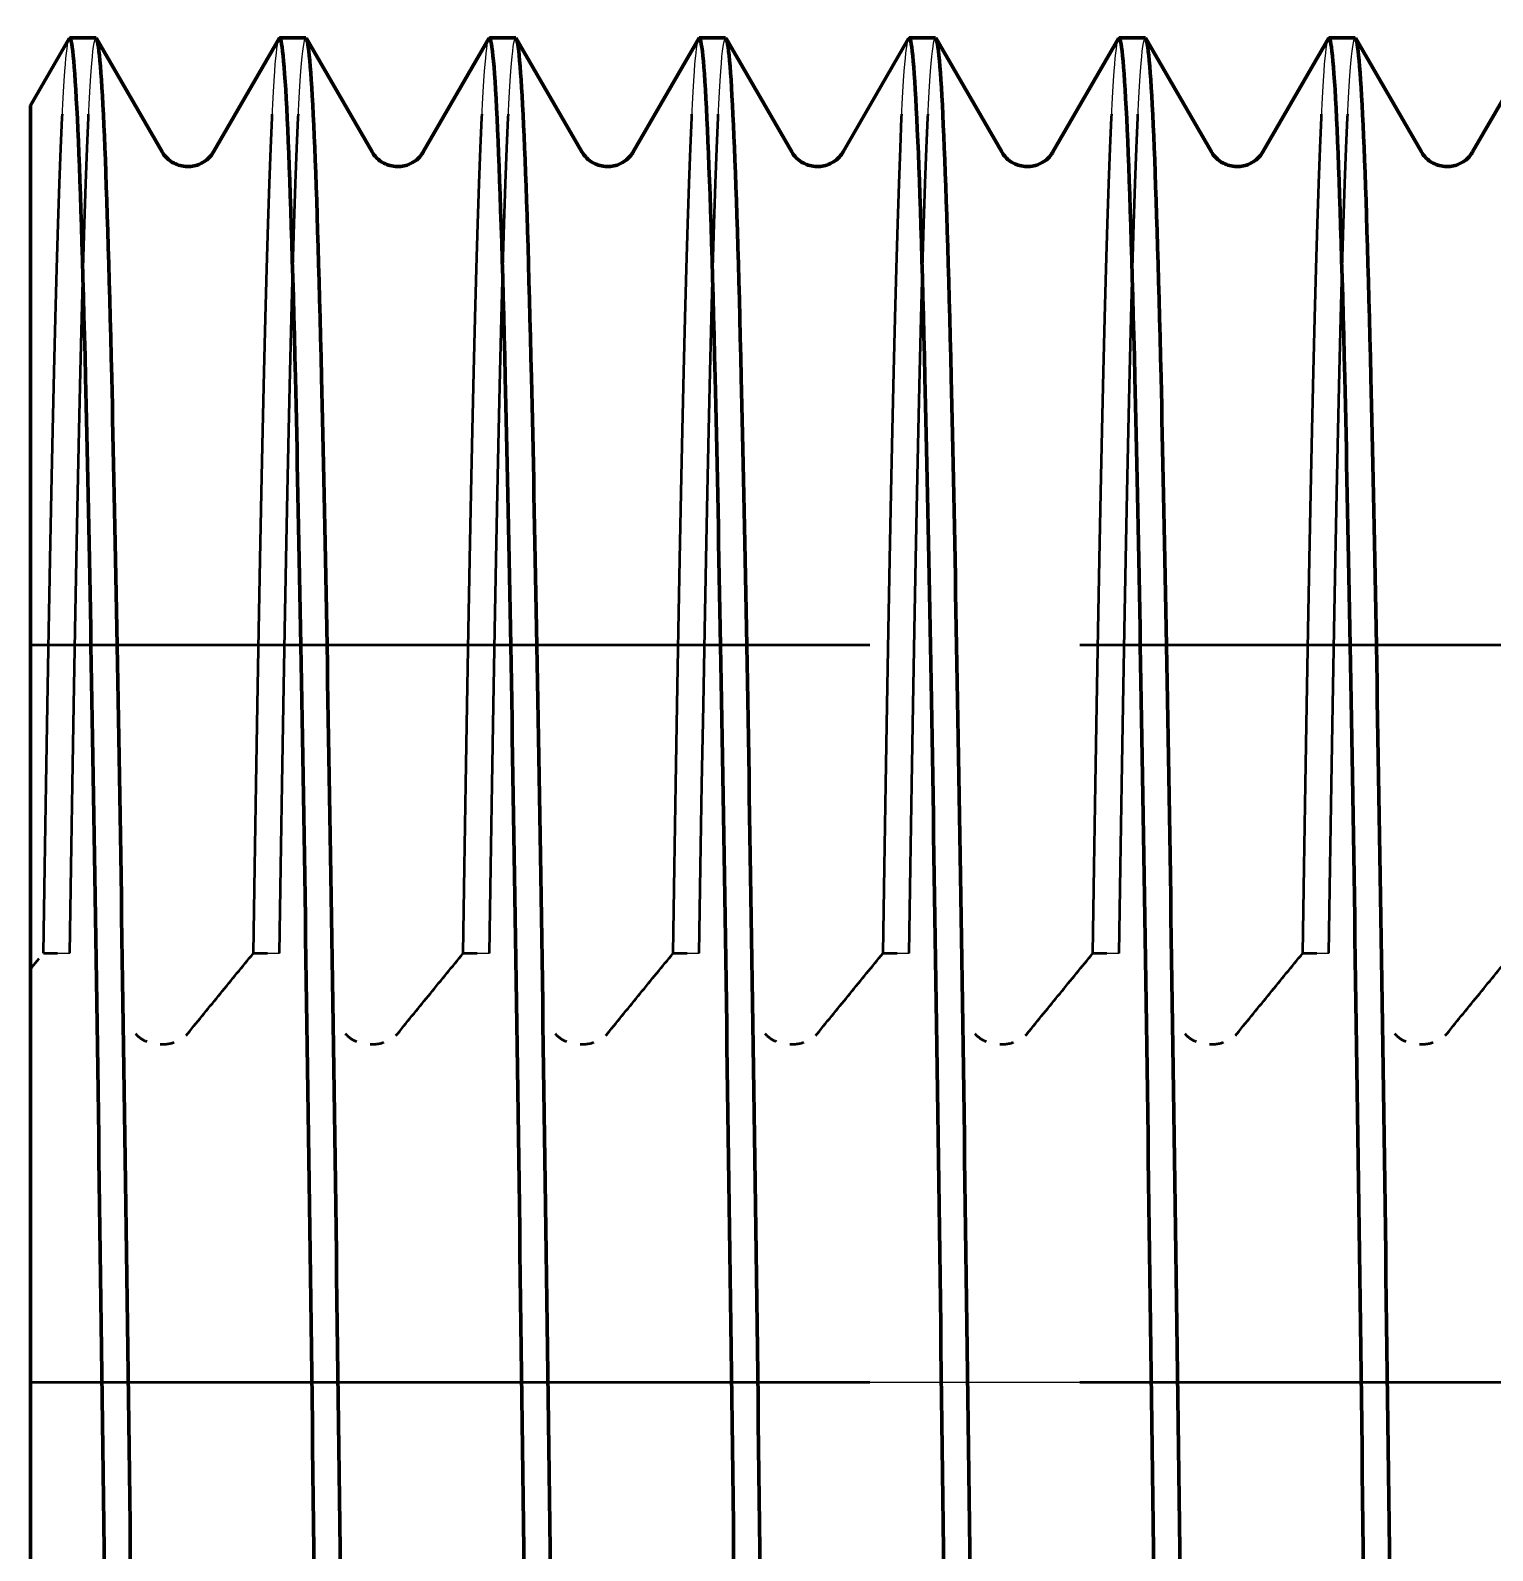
# Model space of a CAD drawing. Header units: millimetres. Extents: x -65 to 65, y -40 to 40.
# Drawn here: x -65 to -54.55, y 11.53 to 22.39 of the extents above; entities that cross this region are included whole.
import ezdxf

# ---------------------------------------------------------------- set-up
doc = ezdxf.new("R2010")
doc.units = ezdxf.units.MM
doc.linetypes.add('Dashed', pattern=[5.7, 4.56, -1.14])
doc.layers.add('Hidden (ISO)', color=7, linetype='Dashed', lineweight=50)
doc.layers.add('Visible (ISO)', color=7, linetype='Continuous', lineweight=70)

# ---------------------------------------------------------------- blocks, each defined once
blk = doc.blocks.new('Ball Screw Nut Assembly_Sheet_VIEW6')
at = {"layer": ''}
for p, q in [((-65, 21.854), (-64.723, 22.334)), ((-63.692, 21.522), (-63.223, 22.334)), ((-62.192, 21.522), (-61.723, 22.334)), ((-60.692, 21.522), (-60.223, 22.334)), ((-59.192, 21.522), (-58.723, 22.334)), ((-58.527, 22.334), (-58.058, 21.522)), ((-57.027, 22.334), (-56.558, 21.522)), ((-55.527, 22.334), (-55.058, 21.522))]:
    blk.add_line(p, q, dxfattribs=at)
at = {"layer": '', "ltscale": 0.006853}
for p, q in [((-64.906, 15.795), (-64.719, 15.795)), ((-63.406, 15.795), (-63.219, 15.795)), ((-61.906, 15.795), (-61.719, 15.795)), ((-60.406, 15.795), (-60.219, 15.795)), ((-58.906, 15.795), (-58.719, 15.795)), ((-57.406, 15.795), (-57.219, 15.795)), ((-55.906, 15.795), (-55.719, 15.795))]:
    blk.add_line(p, q, dxfattribs=at)
at = {"layer": '', "ltscale": 1.31579}
blk.add_line((-65, 12.728), (-31.595, 12.728), dxfattribs=at)
at = {"layer": ''}
for points, knots in [([(-64.723, 22.33), (-64.684, 22.391), (-64.645, 21.561), (-64.606, 19.909), (-64.557, 17.832), (-64.508, 14.465), (-64.46, 10.412), (-64.411, 6.366), (-64.362, 1.654), (-64.313, -2.881), (-64.264, -7.41), (-64.215, -11.742), (-64.166, -15.107), (-64.117, -18.483), (-64.068, -20.869), (-64.019, -21.835), (-64.003, -22.169), (-63.986, -22.333), (-63.969, -22.331)], [1.552288, 1.552288, 1.552288, 1.552288, 2.041392, 2.041392, 2.041392, 2.656686, 2.656686, 2.656686, 3.270925, 3.270925, 3.270925, 3.884295, 3.884295, 3.884295, 4.499921, 4.499921, 4.499921, 4.712389, 4.712389, 4.712389, 4.712389]), ([(-63.223, 22.33), (-63.184, 22.391), (-63.145, 21.561), (-63.106, 19.909), (-63.057, 17.832), (-63.008, 14.465), (-62.96, 10.412), (-62.911, 6.366), (-62.862, 1.654), (-62.813, -2.881), (-62.764, -7.41), (-62.715, -11.742), (-62.666, -15.107), (-62.617, -18.483), (-62.568, -20.869), (-62.519, -21.835), (-62.503, -22.169), (-62.486, -22.333), (-62.469, -22.331)], [7.835473, 7.835473, 7.835473, 7.835473, 8.324578, 8.324578, 8.324578, 8.939872, 8.939872, 8.939872, 9.55411, 9.55411, 9.55411, 10.16748, 10.16748, 10.16748, 10.783107, 10.783107, 10.783107, 10.995574, 10.995574, 10.995574, 10.995574]), ([(-61.723, 22.33), (-61.684, 22.391), (-61.645, 21.561), (-61.606, 19.909), (-61.557, 17.832), (-61.508, 14.465), (-61.46, 10.412), (-61.411, 6.366), (-61.362, 1.654), (-61.313, -2.881), (-61.264, -7.41), (-61.215, -11.742), (-61.166, -15.107), (-61.117, -18.483), (-61.068, -20.869), (-61.019, -21.835), (-61.003, -22.169), (-60.986, -22.333), (-60.969, -22.331)], [14.118658, 14.118658, 14.118658, 14.118658, 14.607763, 14.607763, 14.607763, 15.223057, 15.223057, 15.223057, 15.837296, 15.837296, 15.837296, 16.450665, 16.450665, 16.450665, 17.066292, 17.066292, 17.066292, 17.27876, 17.27876, 17.27876, 17.27876]), ([(-60.223, 22.33), (-60.184, 22.391), (-60.145, 21.561), (-60.106, 19.909), (-60.057, 17.832), (-60.008, 14.465), (-59.96, 10.412), (-59.911, 6.366), (-59.862, 1.654), (-59.813, -2.881), (-59.764, -7.41), (-59.715, -11.742), (-59.666, -15.107), (-59.617, -18.483), (-59.568, -20.869), (-59.519, -21.835), (-59.503, -22.169), (-59.486, -22.333), (-59.469, -22.331)], [20.401844, 20.401844, 20.401844, 20.401844, 20.890948, 20.890948, 20.890948, 21.506242, 21.506242, 21.506242, 22.120481, 22.120481, 22.120481, 22.733851, 22.733851, 22.733851, 23.349477, 23.349477, 23.349477, 23.561945, 23.561945, 23.561945, 23.561945]), ([(-58.723, 22.33), (-58.684, 22.391), (-58.645, 21.561), (-58.606, 19.909), (-58.557, 17.832), (-58.508, 14.465), (-58.46, 10.412), (-58.411, 6.366), (-58.362, 1.654), (-58.313, -2.881), (-58.264, -7.41), (-58.215, -11.742), (-58.166, -15.107), (-58.117, -18.483), (-58.068, -20.869), (-58.019, -21.835), (-58.003, -22.169), (-57.986, -22.333), (-57.969, -22.331)], [26.685029, 26.685029, 26.685029, 26.685029, 27.174133, 27.174133, 27.174133, 27.789428, 27.789428, 27.789428, 28.403666, 28.403666, 28.403666, 29.017036, 29.017036, 29.017036, 29.632662, 29.632662, 29.632662, 29.84513, 29.84513, 29.84513, 29.84513]), ([(-57.223, 22.33), (-57.184, 22.391), (-57.145, 21.561), (-57.106, 19.909), (-57.057, 17.832), (-57.008, 14.465), (-56.96, 10.412), (-56.911, 6.366), (-56.862, 1.654), (-56.813, -2.881), (-56.764, -7.41), (-56.715, -11.742), (-56.666, -15.107), (-56.617, -18.483), (-56.568, -20.869), (-56.519, -21.835), (-56.503, -22.169), (-56.486, -22.333), (-56.469, -22.331)], [32.968214, 32.968214, 32.968214, 32.968214, 33.457319, 33.457319, 33.457319, 34.072613, 34.072613, 34.072613, 34.686851, 34.686851, 34.686851, 35.300221, 35.300221, 35.300221, 35.915848, 35.915848, 35.915848, 36.128316, 36.128316, 36.128316, 36.128316]), ([(-55.723, 22.33), (-55.684, 22.391), (-55.645, 21.561), (-55.606, 19.909), (-55.557, 17.832), (-55.508, 14.465), (-55.46, 10.412), (-55.411, 6.366), (-55.362, 1.654), (-55.313, -2.881), (-55.264, -7.41), (-55.215, -11.742), (-55.166, -15.107), (-55.117, -18.483), (-55.068, -20.869), (-55.019, -21.835), (-55.003, -22.169), (-54.986, -22.333), (-54.969, -22.331)], [39.2514, 39.2514, 39.2514, 39.2514, 39.740504, 39.740504, 39.740504, 40.355798, 40.355798, 40.355798, 40.970037, 40.970037, 40.970037, 41.583407, 41.583407, 41.583407, 42.199033, 42.199033, 42.199033, 42.411501, 42.411501, 42.411501, 42.411501]), ([(-65, 15.221), (-65, 17.248), (-65, 18.873), (-65, 21.15), (-65, 21.774), (-65, 21.852), (-65, 21.854), (-65, 21.854)], [0, 0, 0, 0, 0.843831, 0.843831, 1.693815, 1.693815, 1.750137, 1.750137, 1.750137, 1.750137])]:
    blk.add_open_spline(points, degree=3, knots=knots, dxfattribs=at)
at = {"layer": '', "ltscale": 1.31579}
for points, knots in [([(-64.906, 15.795), (-64.855, 19.162), (-64.804, 21.408), (-64.754, 22.1), (-64.743, 22.238), (-64.733, 22.314), (-64.723, 22.33)], [0.7853982, 0.7853982, 0.7853982, 0.7853982, 1.4248518, 1.4248518, 1.4248518, 1.5522878, 1.5522878, 1.5522878, 1.5522878]), ([(-64.719, 15.795), (-64.668, 19.162), (-64.617, 21.408), (-64.566, 22.1), (-64.554, 22.258), (-64.543, 22.335), (-64.531, 22.333)], [7.0685835, 7.0685835, 7.0685835, 7.0685835, 7.7080371, 7.7080371, 7.7080371, 7.8539816, 7.8539816, 7.8539816, 7.8539816]), ([(-63.406, 15.795), (-63.355, 19.162), (-63.304, 21.408), (-63.254, 22.1), (-63.243, 22.238), (-63.233, 22.314), (-63.223, 22.33)], [7.0685835, 7.0685835, 7.0685835, 7.0685835, 7.7080371, 7.7080371, 7.7080371, 7.8354731, 7.8354731, 7.8354731, 7.8354731]), ([(-63.219, 15.795), (-63.168, 19.162), (-63.117, 21.408), (-63.066, 22.1), (-63.054, 22.258), (-63.043, 22.335), (-63.031, 22.333)], [13.3517688, 13.3517688, 13.3517688, 13.3517688, 13.9912224, 13.9912224, 13.9912224, 14.1371669, 14.1371669, 14.1371669, 14.1371669]), ([(-61.906, 15.795), (-61.855, 19.162), (-61.804, 21.408), (-61.754, 22.1), (-61.743, 22.238), (-61.733, 22.314), (-61.723, 22.33)], [13.3517688, 13.3517688, 13.3517688, 13.3517688, 13.9912224, 13.9912224, 13.9912224, 14.1186584, 14.1186584, 14.1186584, 14.1186584]), ([(-61.719, 15.795), (-61.668, 19.162), (-61.617, 21.408), (-61.566, 22.1), (-61.554, 22.258), (-61.543, 22.335), (-61.531, 22.333)], [19.6349541, 19.6349541, 19.6349541, 19.6349541, 20.2744077, 20.2744077, 20.2744077, 20.4203522, 20.4203522, 20.4203522, 20.4203522]), ([(-60.406, 15.795), (-60.355, 19.162), (-60.304, 21.408), (-60.254, 22.1), (-60.243, 22.238), (-60.233, 22.314), (-60.223, 22.33)], [19.6349541, 19.6349541, 19.6349541, 19.6349541, 20.2744077, 20.2744077, 20.2744077, 20.4018437, 20.4018437, 20.4018437, 20.4018437]), ([(-60.219, 15.795), (-60.168, 19.162), (-60.117, 21.408), (-60.066, 22.1), (-60.054, 22.258), (-60.043, 22.335), (-60.031, 22.333)], [25.9181394, 25.9181394, 25.9181394, 25.9181394, 26.557593, 26.557593, 26.557593, 26.7035376, 26.7035376, 26.7035376, 26.7035376]), ([(-58.906, 15.795), (-58.855, 19.162), (-58.804, 21.408), (-58.754, 22.1), (-58.743, 22.238), (-58.733, 22.314), (-58.723, 22.33)], [25.9181394, 25.9181394, 25.9181394, 25.9181394, 26.557593, 26.557593, 26.557593, 26.685029, 26.685029, 26.685029, 26.685029]), ([(-58.719, 15.795), (-58.668, 19.162), (-58.617, 21.408), (-58.566, 22.1), (-58.554, 22.258), (-58.543, 22.335), (-58.531, 22.333)], [32.2013247, 32.2013247, 32.2013247, 32.2013247, 32.8407784, 32.8407784, 32.8407784, 32.9867229, 32.9867229, 32.9867229, 32.9867229]), ([(-57.406, 15.795), (-57.355, 19.162), (-57.304, 21.408), (-57.254, 22.1), (-57.243, 22.238), (-57.233, 22.314), (-57.223, 22.33)], [32.2013247, 32.2013247, 32.2013247, 32.2013247, 32.8407784, 32.8407784, 32.8407784, 32.9682143, 32.9682143, 32.9682143, 32.9682143]), ([(-57.219, 15.795), (-57.168, 19.162), (-57.117, 21.408), (-57.066, 22.1), (-57.054, 22.258), (-57.043, 22.335), (-57.031, 22.333)], [38.48451, 38.48451, 38.48451, 38.48451, 39.1239637, 39.1239637, 39.1239637, 39.2699082, 39.2699082, 39.2699082, 39.2699082]), ([(-55.906, 15.795), (-55.855, 19.162), (-55.804, 21.408), (-55.754, 22.1), (-55.743, 22.238), (-55.733, 22.314), (-55.723, 22.33)], [38.48451, 38.48451, 38.48451, 38.48451, 39.1239637, 39.1239637, 39.1239637, 39.2513996, 39.2513996, 39.2513996, 39.2513996]), ([(-55.719, 15.795), (-55.668, 19.162), (-55.617, 21.408), (-55.566, 22.1), (-55.554, 22.258), (-55.543, 22.335), (-55.531, 22.333)], [44.7676953, 44.7676953, 44.7676953, 44.7676953, 45.407149, 45.407149, 45.407149, 45.5530935, 45.5530935, 45.5530935, 45.5530935]), ([(-63.875, 15.221), (-63.797, 15.317), (-63.719, 15.412), (-63.563, 15.604), (-63.484, 15.699), (-63.406, 15.795)], [0, 0, 0, 0, 0.04687397, 0.04687397, 0.09374794, 0.09374794, 0.09374794, 0.09374794]), ([(-62.375, 15.221), (-62.297, 15.317), (-62.219, 15.412), (-62.063, 15.604), (-61.984, 15.699), (-61.906, 15.795)], [0, 0, 0, 0, 0.04687397, 0.04687397, 0.09374794, 0.09374794, 0.09374794, 0.09374794]), ([(-60.875, 15.221), (-60.797, 15.317), (-60.719, 15.412), (-60.563, 15.604), (-60.484, 15.699), (-60.406, 15.795)], [0, 0, 0, 0, 0.04687397, 0.04687397, 0.09374794, 0.09374794, 0.09374794, 0.09374794]), ([(-59.375, 15.221), (-59.297, 15.317), (-59.219, 15.412), (-59.063, 15.604), (-58.984, 15.699), (-58.906, 15.795)], [0, 0, 0, 0, 0.04687397, 0.04687397, 0.09374794, 0.09374794, 0.09374794, 0.09374794]), ([(-56.375, 15.221), (-56.297, 15.317), (-56.219, 15.412), (-56.063, 15.604), (-55.984, 15.699), (-55.906, 15.795)], [0, 0, 0, 0, 0.04687397, 0.04687397, 0.09374794, 0.09374794, 0.09374794, 0.09374794])]:
    blk.add_open_spline(points, degree=3, knots=knots, dxfattribs=at)
at = {"layer": '', "ltscale": 1.05225e-08}
for points in [[(-64.058, 21.517), (-64.058, 21.517), (-64.058, 21.517), (-64.058, 21.517)], [(-62.558, 21.517), (-62.558, 21.517), (-62.558, 21.517), (-62.558, 21.517)], [(-61.058, 21.517), (-61.058, 21.517), (-61.058, 21.517), (-61.058, 21.517)], [(-59.558, 21.517), (-59.558, 21.517), (-59.558, 21.517), (-59.558, 21.517)], [(-58.058, 21.517), (-58.058, 21.517), (-58.058, 21.517), (-58.058, 21.517)], [(-56.558, 21.517), (-56.558, 21.517), (-56.558, 21.517), (-56.558, 21.517)], [(-55.058, 21.517), (-55.058, 21.517), (-55.058, 21.517), (-55.058, 21.517)]]:
    blk.add_open_spline(points, degree=3, dxfattribs=at)
at = {"layer": '', "ltscale": 9.1084e-09}
for points in [[(-63.692, 21.518), (-63.692, 21.518), (-63.692, 21.518), (-63.692, 21.518)], [(-62.192, 21.518), (-62.192, 21.518), (-62.192, 21.518), (-62.192, 21.518)], [(-60.692, 21.518), (-60.692, 21.518), (-60.692, 21.518), (-60.692, 21.518)], [(-59.192, 21.518), (-59.192, 21.518), (-59.192, 21.518), (-59.192, 21.518)], [(-57.692, 21.518), (-57.692, 21.518), (-57.692, 21.518), (-57.692, 21.518)], [(-56.192, 21.518), (-56.192, 21.518), (-56.192, 21.518), (-56.192, 21.518)], [(-54.692, 21.518), (-54.692, 21.518), (-54.692, 21.518), (-54.692, 21.518)]]:
    blk.add_open_spline(points, degree=3, dxfattribs=at)
at = {"layer": 'Hidden (ISO)', "ltscale": 1.31579}
for p, q in [((-65, 18), (-30.345, 18)), ((-65, 12.728), (-31.595, 12.728))]:
    blk.add_line(p, q, dxfattribs=at)
at = {"layer": 'Hidden (ISO)', "ltscale": 0.006853}
for p, q in [((-64.906, 15.795), (-64.719, 15.795)), ((-63.406, 15.795), (-63.219, 15.795)), ((-61.906, 15.795), (-61.719, 15.795)), ((-60.406, 15.795), (-60.219, 15.795)), ((-58.906, 15.795), (-58.719, 15.795)), ((-57.406, 15.795), (-57.219, 15.795)), ((-55.906, 15.795), (-55.719, 15.795))]:
    blk.add_line(p, q, dxfattribs=at)
at = {"layer": 'Hidden (ISO)', "ltscale": 1.31579}
for points, knots in [([(-64.906, 15.795), (-64.855, 19.162), (-64.804, 21.408), (-64.754, 22.1), (-64.743, 22.238), (-64.733, 22.314), (-64.723, 22.33)], [0.7853982, 0.7853982, 0.7853982, 0.7853982, 1.4248518, 1.4248518, 1.4248518, 1.5522878, 1.5522878, 1.5522878, 1.5522878]), ([(-64.719, 15.795), (-64.668, 19.162), (-64.617, 21.408), (-64.566, 22.1), (-64.554, 22.258), (-64.543, 22.335), (-64.531, 22.333)], [7.0685835, 7.0685835, 7.0685835, 7.0685835, 7.7080371, 7.7080371, 7.7080371, 7.8539816, 7.8539816, 7.8539816, 7.8539816]), ([(-63.406, 15.795), (-63.355, 19.162), (-63.304, 21.408), (-63.254, 22.1), (-63.243, 22.238), (-63.233, 22.314), (-63.223, 22.33)], [7.0685835, 7.0685835, 7.0685835, 7.0685835, 7.7080371, 7.7080371, 7.7080371, 7.8354731, 7.8354731, 7.8354731, 7.8354731]), ([(-63.219, 15.795), (-63.168, 19.162), (-63.117, 21.408), (-63.066, 22.1), (-63.054, 22.258), (-63.043, 22.335), (-63.031, 22.333)], [13.3517688, 13.3517688, 13.3517688, 13.3517688, 13.9912224, 13.9912224, 13.9912224, 14.1371669, 14.1371669, 14.1371669, 14.1371669]), ([(-61.906, 15.795), (-61.855, 19.162), (-61.804, 21.408), (-61.754, 22.1), (-61.743, 22.238), (-61.733, 22.314), (-61.723, 22.33)], [13.3517688, 13.3517688, 13.3517688, 13.3517688, 13.9912224, 13.9912224, 13.9912224, 14.1186584, 14.1186584, 14.1186584, 14.1186584]), ([(-61.719, 15.795), (-61.668, 19.162), (-61.617, 21.408), (-61.566, 22.1), (-61.554, 22.258), (-61.543, 22.335), (-61.531, 22.333)], [19.6349541, 19.6349541, 19.6349541, 19.6349541, 20.2744077, 20.2744077, 20.2744077, 20.4203522, 20.4203522, 20.4203522, 20.4203522]), ([(-60.406, 15.795), (-60.355, 19.162), (-60.304, 21.408), (-60.254, 22.1), (-60.243, 22.238), (-60.233, 22.314), (-60.223, 22.33)], [19.6349541, 19.6349541, 19.6349541, 19.6349541, 20.2744077, 20.2744077, 20.2744077, 20.4018437, 20.4018437, 20.4018437, 20.4018437]), ([(-60.219, 15.795), (-60.168, 19.162), (-60.117, 21.408), (-60.066, 22.1), (-60.054, 22.258), (-60.043, 22.335), (-60.031, 22.333)], [25.9181394, 25.9181394, 25.9181394, 25.9181394, 26.557593, 26.557593, 26.557593, 26.7035376, 26.7035376, 26.7035376, 26.7035376]), ([(-58.906, 15.795), (-58.855, 19.162), (-58.804, 21.408), (-58.754, 22.1), (-58.743, 22.238), (-58.733, 22.314), (-58.723, 22.33)], [25.9181394, 25.9181394, 25.9181394, 25.9181394, 26.557593, 26.557593, 26.557593, 26.685029, 26.685029, 26.685029, 26.685029]), ([(-58.719, 15.795), (-58.668, 19.162), (-58.617, 21.408), (-58.566, 22.1), (-58.554, 22.258), (-58.543, 22.335), (-58.531, 22.333)], [32.2013247, 32.2013247, 32.2013247, 32.2013247, 32.8407784, 32.8407784, 32.8407784, 32.9867229, 32.9867229, 32.9867229, 32.9867229]), ([(-57.406, 15.795), (-57.355, 19.162), (-57.304, 21.408), (-57.254, 22.1), (-57.243, 22.238), (-57.233, 22.314), (-57.223, 22.33)], [32.2013247, 32.2013247, 32.2013247, 32.2013247, 32.8407784, 32.8407784, 32.8407784, 32.9682143, 32.9682143, 32.9682143, 32.9682143]), ([(-57.219, 15.795), (-57.168, 19.162), (-57.117, 21.408), (-57.066, 22.1), (-57.054, 22.258), (-57.043, 22.335), (-57.031, 22.333)], [38.48451, 38.48451, 38.48451, 38.48451, 39.1239637, 39.1239637, 39.1239637, 39.2699082, 39.2699082, 39.2699082, 39.2699082]), ([(-55.906, 15.795), (-55.855, 19.162), (-55.804, 21.408), (-55.754, 22.1), (-55.743, 22.238), (-55.733, 22.314), (-55.723, 22.33)], [38.48451, 38.48451, 38.48451, 38.48451, 39.1239637, 39.1239637, 39.1239637, 39.2513996, 39.2513996, 39.2513996, 39.2513996]), ([(-55.719, 15.795), (-55.668, 19.162), (-55.617, 21.408), (-55.566, 22.1), (-55.554, 22.258), (-55.543, 22.335), (-55.531, 22.333)], [44.7676953, 44.7676953, 44.7676953, 44.7676953, 45.407149, 45.407149, 45.407149, 45.5530935, 45.5530935, 45.5530935, 45.5530935]), ([(-63.875, 15.221), (-63.797, 15.317), (-63.719, 15.412), (-63.563, 15.604), (-63.484, 15.699), (-63.406, 15.795)], [0, 0, 0, 0, 0.04687397, 0.04687397, 0.09374794, 0.09374794, 0.09374794, 0.09374794]), ([(-62.375, 15.221), (-62.297, 15.317), (-62.219, 15.412), (-62.063, 15.604), (-61.984, 15.699), (-61.906, 15.795)], [0, 0, 0, 0, 0.04687397, 0.04687397, 0.09374794, 0.09374794, 0.09374794, 0.09374794]), ([(-60.875, 15.221), (-60.797, 15.317), (-60.719, 15.412), (-60.563, 15.604), (-60.484, 15.699), (-60.406, 15.795)], [0, 0, 0, 0, 0.04687397, 0.04687397, 0.09374794, 0.09374794, 0.09374794, 0.09374794]), ([(-59.375, 15.221), (-59.297, 15.317), (-59.219, 15.412), (-59.063, 15.604), (-58.984, 15.699), (-58.906, 15.795)], [0, 0, 0, 0, 0.04687397, 0.04687397, 0.09374794, 0.09374794, 0.09374794, 0.09374794]), ([(-57.875, 15.221), (-57.797, 15.317), (-57.719, 15.412), (-57.563, 15.604), (-57.484, 15.699), (-57.406, 15.795)], [0, 0, 0, 0, 0.04687397, 0.04687397, 0.09374794, 0.09374794, 0.09374794, 0.09374794]), ([(-56.375, 15.221), (-56.297, 15.317), (-56.219, 15.412), (-56.063, 15.604), (-55.984, 15.699), (-55.906, 15.795)], [0, 0, 0, 0, 0.04687397, 0.04687397, 0.09374794, 0.09374794, 0.09374794, 0.09374794]), ([(-54.875, 15.221), (-54.797, 15.317), (-54.719, 15.412), (-54.563, 15.604), (-54.484, 15.699), (-54.406, 15.795)], [0, 0, 0, 0, 0.04687397, 0.04687397, 0.09374794, 0.09374794, 0.09374794, 0.09374794])]:
    blk.add_open_spline(points, degree=3, knots=knots, dxfattribs=at)
at = {"layer": 'Hidden (ISO)', "ltscale": 1.05225e-08}
for points in [[(-64.058, 21.517), (-64.058, 21.517), (-64.058, 21.517), (-64.058, 21.517)], [(-62.558, 21.517), (-62.558, 21.517), (-62.558, 21.517), (-62.558, 21.517)], [(-61.058, 21.517), (-61.058, 21.517), (-61.058, 21.517), (-61.058, 21.517)], [(-59.558, 21.517), (-59.558, 21.517), (-59.558, 21.517), (-59.558, 21.517)], [(-58.058, 21.517), (-58.058, 21.517), (-58.058, 21.517), (-58.058, 21.517)], [(-56.558, 21.517), (-56.558, 21.517), (-56.558, 21.517), (-56.558, 21.517)], [(-55.058, 21.517), (-55.058, 21.517), (-55.058, 21.517), (-55.058, 21.517)]]:
    blk.add_open_spline(points, degree=3, dxfattribs=at)
at = {"layer": 'Hidden (ISO)', "ltscale": 9.1084e-09}
for points in [[(-63.692, 21.518), (-63.692, 21.518), (-63.692, 21.518), (-63.692, 21.518)], [(-62.192, 21.518), (-62.192, 21.518), (-62.192, 21.518), (-62.192, 21.518)], [(-60.692, 21.518), (-60.692, 21.518), (-60.692, 21.518), (-60.692, 21.518)], [(-59.192, 21.518), (-59.192, 21.518), (-59.192, 21.518), (-59.192, 21.518)], [(-57.692, 21.518), (-57.692, 21.518), (-57.692, 21.518), (-57.692, 21.518)], [(-56.192, 21.518), (-56.192, 21.518), (-56.192, 21.518), (-56.192, 21.518)], [(-54.692, 21.518), (-54.692, 21.518), (-54.692, 21.518), (-54.692, 21.518)]]:
    blk.add_open_spline(points, degree=3, dxfattribs=at)
at = {"layer": 'Hidden (ISO)', "ltscale": 0.005418}
blk.add_open_spline([(-65, 15.68), (-64.969, 15.719), (-64.938, 15.757), (-64.906, 15.795)], degree=3, dxfattribs=at)
at = {"layer": 'Hidden (ISO)', "ltscale": 0.015272}
for points in [[(-64.25, 15.221), (-64.236, 15.204), (-64.217, 15.189), (-64.173, 15.164), (-64.147, 15.155), (-64.093, 15.145), (-64.064, 15.143), (-64.008, 15.148), (-63.981, 15.154), (-63.94, 15.171), (-63.924, 15.179), (-63.897, 15.198), (-63.885, 15.209), (-63.875, 15.221)], [(-62.75, 15.221), (-62.736, 15.204), (-62.717, 15.189), (-62.673, 15.164), (-62.647, 15.155), (-62.593, 15.145), (-62.564, 15.143), (-62.508, 15.148), (-62.481, 15.154), (-62.44, 15.171), (-62.424, 15.179), (-62.397, 15.198), (-62.385, 15.209), (-62.375, 15.221)], [(-61.25, 15.221), (-61.236, 15.204), (-61.217, 15.189), (-61.173, 15.164), (-61.147, 15.155), (-61.093, 15.145), (-61.064, 15.143), (-61.008, 15.148), (-60.981, 15.154), (-60.94, 15.171), (-60.924, 15.179), (-60.897, 15.198), (-60.885, 15.209), (-60.875, 15.221)], [(-59.75, 15.221), (-59.736, 15.204), (-59.717, 15.189), (-59.673, 15.164), (-59.647, 15.155), (-59.593, 15.145), (-59.564, 15.143), (-59.508, 15.148), (-59.481, 15.154), (-59.44, 15.171), (-59.424, 15.179), (-59.397, 15.198), (-59.385, 15.209), (-59.375, 15.221)], [(-58.25, 15.221), (-58.236, 15.204), (-58.217, 15.189), (-58.173, 15.164), (-58.147, 15.155), (-58.093, 15.145), (-58.064, 15.143), (-58.008, 15.148), (-57.981, 15.154), (-57.94, 15.171), (-57.924, 15.179), (-57.897, 15.198), (-57.885, 15.209), (-57.875, 15.221)], [(-56.75, 15.221), (-56.736, 15.204), (-56.717, 15.189), (-56.673, 15.164), (-56.647, 15.155), (-56.593, 15.145), (-56.564, 15.143), (-56.508, 15.148), (-56.481, 15.154), (-56.44, 15.171), (-56.424, 15.179), (-56.397, 15.198), (-56.385, 15.209), (-56.375, 15.221)], [(-55.25, 15.221), (-55.236, 15.204), (-55.217, 15.189), (-55.173, 15.164), (-55.147, 15.155), (-55.093, 15.145), (-55.064, 15.143), (-55.008, 15.148), (-54.981, 15.154), (-54.94, 15.171), (-54.924, 15.179), (-54.897, 15.198), (-54.885, 15.209), (-54.875, 15.221)]]:
    blk.add_open_spline(points, degree=3, knots=[0, 0, 0, 0, 0.00845782, 0.00845782, 0.01691565, 0.01691565, 0.02537347, 0.02537347, 0.0338313, 0.0338313, 0.03964972, 0.03964972, 0.04546814, 0.04546814, 0.04546814, 0.04546814], dxfattribs=at)
at = {"layer": 'Visible (ISO)'}
for p, q in [((-65, 21.854), (-64.723, 22.334)), ((-64.719, 22.338), (-64.531, 22.338)), ((-64.527, 22.334), (-64.058, 21.522)), ((-63.692, 21.522), (-63.223, 22.334)), ((-63.219, 22.338), (-63.031, 22.338)), ((-63.027, 22.334), (-62.558, 21.522)), ((-62.192, 21.522), (-61.723, 22.334)), ((-61.719, 22.338), (-61.531, 22.338)), ((-61.527, 22.334), (-61.058, 21.522)), ((-60.692, 21.522), (-60.223, 22.334)), ((-60.219, 22.338), (-60.031, 22.338)), ((-60.027, 22.334), (-59.558, 21.522)), ((-59.192, 21.522), (-58.723, 22.334)), ((-58.719, 22.338), (-58.531, 22.338)), ((-58.527, 22.334), (-58.058, 21.522)), ((-57.692, 21.522), (-57.223, 22.334)), ((-57.219, 22.338), (-57.031, 22.338)), ((-57.027, 22.334), (-56.558, 21.522)), ((-56.192, 21.522), (-55.723, 22.334)), ((-55.719, 22.338), (-55.531, 22.338)), ((-55.527, 22.334), (-55.058, 21.522)), ((-54.692, 21.522), (-54.223, 22.334))]:
    blk.add_line(p, q, dxfattribs=at)
for points, knots in [([(-64.723, 22.33), (-64.684, 22.391), (-64.645, 21.561), (-64.606, 19.909), (-64.557, 17.832), (-64.508, 14.465), (-64.46, 10.412), (-64.411, 6.366), (-64.362, 1.654), (-64.313, -2.881), (-64.264, -7.41), (-64.215, -11.742), (-64.166, -15.107), (-64.117, -18.483), (-64.068, -20.869), (-64.019, -21.835), (-64.003, -22.169), (-63.986, -22.333), (-63.969, -22.331)], [1.552288, 1.552288, 1.552288, 1.552288, 2.041392, 2.041392, 2.041392, 2.656686, 2.656686, 2.656686, 3.270925, 3.270925, 3.270925, 3.884295, 3.884295, 3.884295, 4.499921, 4.499921, 4.499921, 4.712389, 4.712389, 4.712389, 4.712389]), ([(-63.223, 22.33), (-63.184, 22.391), (-63.145, 21.561), (-63.106, 19.909), (-63.057, 17.832), (-63.008, 14.465), (-62.96, 10.412), (-62.911, 6.366), (-62.862, 1.654), (-62.813, -2.881), (-62.764, -7.41), (-62.715, -11.742), (-62.666, -15.107), (-62.617, -18.483), (-62.568, -20.869), (-62.519, -21.835), (-62.503, -22.169), (-62.486, -22.333), (-62.469, -22.331)], [7.835473, 7.835473, 7.835473, 7.835473, 8.324578, 8.324578, 8.324578, 8.939872, 8.939872, 8.939872, 9.55411, 9.55411, 9.55411, 10.16748, 10.16748, 10.16748, 10.783107, 10.783107, 10.783107, 10.995574, 10.995574, 10.995574, 10.995574]), ([(-61.723, 22.33), (-61.684, 22.391), (-61.645, 21.561), (-61.606, 19.909), (-61.557, 17.832), (-61.508, 14.465), (-61.46, 10.412), (-61.411, 6.366), (-61.362, 1.654), (-61.313, -2.881), (-61.264, -7.41), (-61.215, -11.742), (-61.166, -15.107), (-61.117, -18.483), (-61.068, -20.869), (-61.019, -21.835), (-61.003, -22.169), (-60.986, -22.333), (-60.969, -22.331)], [14.118658, 14.118658, 14.118658, 14.118658, 14.607763, 14.607763, 14.607763, 15.223057, 15.223057, 15.223057, 15.837296, 15.837296, 15.837296, 16.450665, 16.450665, 16.450665, 17.066292, 17.066292, 17.066292, 17.27876, 17.27876, 17.27876, 17.27876]), ([(-60.223, 22.33), (-60.184, 22.391), (-60.145, 21.561), (-60.106, 19.909), (-60.057, 17.832), (-60.008, 14.465), (-59.96, 10.412), (-59.911, 6.366), (-59.862, 1.654), (-59.813, -2.881), (-59.764, -7.41), (-59.715, -11.742), (-59.666, -15.107), (-59.617, -18.483), (-59.568, -20.869), (-59.519, -21.835), (-59.503, -22.169), (-59.486, -22.333), (-59.469, -22.331)], [20.401844, 20.401844, 20.401844, 20.401844, 20.890948, 20.890948, 20.890948, 21.506242, 21.506242, 21.506242, 22.120481, 22.120481, 22.120481, 22.733851, 22.733851, 22.733851, 23.349477, 23.349477, 23.349477, 23.561945, 23.561945, 23.561945, 23.561945]), ([(-58.723, 22.33), (-58.684, 22.391), (-58.645, 21.561), (-58.606, 19.909), (-58.557, 17.832), (-58.508, 14.465), (-58.46, 10.412), (-58.411, 6.366), (-58.362, 1.654), (-58.313, -2.881), (-58.264, -7.41), (-58.215, -11.742), (-58.166, -15.107), (-58.117, -18.483), (-58.068, -20.869), (-58.019, -21.835), (-58.003, -22.169), (-57.986, -22.333), (-57.969, -22.331)], [26.685029, 26.685029, 26.685029, 26.685029, 27.174133, 27.174133, 27.174133, 27.789428, 27.789428, 27.789428, 28.403666, 28.403666, 28.403666, 29.017036, 29.017036, 29.017036, 29.632662, 29.632662, 29.632662, 29.84513, 29.84513, 29.84513, 29.84513]), ([(-57.223, 22.33), (-57.184, 22.391), (-57.145, 21.561), (-57.106, 19.909), (-57.057, 17.832), (-57.008, 14.465), (-56.96, 10.412), (-56.911, 6.366), (-56.862, 1.654), (-56.813, -2.881), (-56.764, -7.41), (-56.715, -11.742), (-56.666, -15.107), (-56.617, -18.483), (-56.568, -20.869), (-56.519, -21.835), (-56.503, -22.169), (-56.486, -22.333), (-56.469, -22.331)], [32.968214, 32.968214, 32.968214, 32.968214, 33.457319, 33.457319, 33.457319, 34.072613, 34.072613, 34.072613, 34.686851, 34.686851, 34.686851, 35.300221, 35.300221, 35.300221, 35.915848, 35.915848, 35.915848, 36.128316, 36.128316, 36.128316, 36.128316]), ([(-55.723, 22.33), (-55.684, 22.391), (-55.645, 21.561), (-55.606, 19.909), (-55.557, 17.832), (-55.508, 14.465), (-55.46, 10.412), (-55.411, 6.366), (-55.362, 1.654), (-55.313, -2.881), (-55.264, -7.41), (-55.215, -11.742), (-55.166, -15.107), (-55.117, -18.483), (-55.068, -20.869), (-55.019, -21.835), (-55.003, -22.169), (-54.986, -22.333), (-54.969, -22.331)], [39.2514, 39.2514, 39.2514, 39.2514, 39.740504, 39.740504, 39.740504, 40.355798, 40.355798, 40.355798, 40.970037, 40.970037, 40.970037, 41.583407, 41.583407, 41.583407, 42.199033, 42.199033, 42.199033, 42.411501, 42.411501, 42.411501, 42.411501]), ([(-64.531, 22.333), (-64.494, 22.327), (-64.456, 21.498), (-64.419, 19.909), (-64.37, 17.832), (-64.321, 14.465), (-64.272, 10.412), (-64.223, 6.366), (-64.174, 1.654), (-64.125, -2.881), (-64.077, -7.41), (-64.028, -11.742), (-63.979, -15.107), (-63.93, -18.483), (-63.881, -20.869), (-63.832, -21.835), (-63.814, -22.198), (-63.795, -22.36), (-63.777, -22.327)], [7.853982, 7.853982, 7.853982, 7.853982, 8.324578, 8.324578, 8.324578, 8.939872, 8.939872, 8.939872, 9.55411, 9.55411, 9.55411, 10.16748, 10.16748, 10.16748, 10.783107, 10.783107, 10.783107, 11.014083, 11.014083, 11.014083, 11.014083]), ([(-63.031, 22.333), (-62.994, 22.327), (-62.956, 21.498), (-62.919, 19.909), (-62.87, 17.832), (-62.821, 14.465), (-62.772, 10.412), (-62.723, 6.366), (-62.674, 1.654), (-62.625, -2.881), (-62.577, -7.41), (-62.528, -11.742), (-62.479, -15.107), (-62.43, -18.483), (-62.381, -20.869), (-62.332, -21.835), (-62.314, -22.198), (-62.295, -22.36), (-62.277, -22.327)], [14.137167, 14.137167, 14.137167, 14.137167, 14.607763, 14.607763, 14.607763, 15.223057, 15.223057, 15.223057, 15.837296, 15.837296, 15.837296, 16.450665, 16.450665, 16.450665, 17.066292, 17.066292, 17.066292, 17.297268, 17.297268, 17.297268, 17.297268]), ([(-61.531, 22.333), (-61.494, 22.327), (-61.456, 21.498), (-61.419, 19.909), (-61.37, 17.832), (-61.321, 14.465), (-61.272, 10.412), (-61.223, 6.366), (-61.174, 1.654), (-61.125, -2.881), (-61.077, -7.41), (-61.028, -11.742), (-60.979, -15.107), (-60.93, -18.483), (-60.881, -20.869), (-60.832, -21.835), (-60.814, -22.198), (-60.795, -22.36), (-60.777, -22.327)], [20.420352, 20.420352, 20.420352, 20.420352, 20.890948, 20.890948, 20.890948, 21.506242, 21.506242, 21.506242, 22.120481, 22.120481, 22.120481, 22.733851, 22.733851, 22.733851, 23.349477, 23.349477, 23.349477, 23.580453, 23.580453, 23.580453, 23.580453]), ([(-60.031, 22.333), (-59.994, 22.327), (-59.956, 21.498), (-59.919, 19.909), (-59.87, 17.832), (-59.821, 14.465), (-59.772, 10.412), (-59.723, 6.366), (-59.674, 1.654), (-59.625, -2.881), (-59.577, -7.41), (-59.528, -11.742), (-59.479, -15.107), (-59.43, -18.483), (-59.381, -20.869), (-59.332, -21.835), (-59.314, -22.198), (-59.295, -22.36), (-59.277, -22.327)], [26.703538, 26.703538, 26.703538, 26.703538, 27.174133, 27.174133, 27.174133, 27.789428, 27.789428, 27.789428, 28.403666, 28.403666, 28.403666, 29.017036, 29.017036, 29.017036, 29.632662, 29.632662, 29.632662, 29.863639, 29.863639, 29.863639, 29.863639]), ([(-58.531, 22.333), (-58.494, 22.327), (-58.456, 21.498), (-58.419, 19.909), (-58.37, 17.832), (-58.321, 14.465), (-58.272, 10.412), (-58.223, 6.366), (-58.174, 1.654), (-58.125, -2.881), (-58.077, -7.41), (-58.028, -11.742), (-57.979, -15.107), (-57.93, -18.483), (-57.881, -20.869), (-57.832, -21.835), (-57.814, -22.198), (-57.795, -22.36), (-57.777, -22.327)], [32.986723, 32.986723, 32.986723, 32.986723, 33.457319, 33.457319, 33.457319, 34.072613, 34.072613, 34.072613, 34.686851, 34.686851, 34.686851, 35.300221, 35.300221, 35.300221, 35.915848, 35.915848, 35.915848, 36.146824, 36.146824, 36.146824, 36.146824]), ([(-57.031, 22.333), (-56.994, 22.327), (-56.956, 21.498), (-56.919, 19.909), (-56.87, 17.832), (-56.821, 14.465), (-56.772, 10.412), (-56.723, 6.366), (-56.674, 1.654), (-56.625, -2.881), (-56.577, -7.41), (-56.528, -11.742), (-56.479, -15.107), (-56.43, -18.483), (-56.381, -20.869), (-56.332, -21.835), (-56.314, -22.198), (-56.295, -22.36), (-56.277, -22.327)], [39.269908, 39.269908, 39.269908, 39.269908, 39.740504, 39.740504, 39.740504, 40.355798, 40.355798, 40.355798, 40.970037, 40.970037, 40.970037, 41.583407, 41.583407, 41.583407, 42.199033, 42.199033, 42.199033, 42.430009, 42.430009, 42.430009, 42.430009]), ([(-55.531, 22.333), (-55.494, 22.327), (-55.456, 21.498), (-55.419, 19.909), (-55.37, 17.832), (-55.321, 14.465), (-55.272, 10.412), (-55.223, 6.366), (-55.174, 1.654), (-55.125, -2.881), (-55.077, -7.41), (-55.028, -11.742), (-54.979, -15.107), (-54.93, -18.483), (-54.881, -20.869), (-54.832, -21.835), (-54.814, -22.198), (-54.795, -22.36), (-54.777, -22.327)], [45.553093, 45.553093, 45.553093, 45.553093, 46.023689, 46.023689, 46.023689, 46.638984, 46.638984, 46.638984, 47.253222, 47.253222, 47.253222, 47.866592, 47.866592, 47.866592, 48.482218, 48.482218, 48.482218, 48.713195, 48.713195, 48.713195, 48.713195]), ([(-65, 15.221), (-65, 17.248), (-65, 18.873), (-65, 21.15), (-65, 21.774), (-65, 21.852), (-65, 21.854), (-65, 21.854)], [0, 0, 0, 0, 0.843831, 0.843831, 1.693815, 1.693815, 1.750137, 1.750137, 1.750137, 1.750137]), ([(-64.058, 21.522), (-64.052, 21.511), (-64.042, 21.496), (-64.011, 21.466), (-63.994, 21.452), (-63.96, 21.435), (-63.945, 21.429), (-63.897, 21.416), (-63.861, 21.415), (-63.799, 21.429), (-63.773, 21.442), (-63.732, 21.47), (-63.719, 21.485), (-63.701, 21.507), (-63.696, 21.515), (-63.692, 21.522)], [0, 0, 0, 0, 0.01897742, 0.01897742, 0.03148174, 0.03148174, 0.03925152, 0.03925152, 0.05445273, 0.05445273, 0.06857096, 0.06857096, 0.08319733, 0.08319733, 0.09491646, 0.09491646, 0.09491646, 0.09491646]), ([(-62.558, 21.522), (-62.552, 21.511), (-62.542, 21.496), (-62.511, 21.466), (-62.494, 21.452), (-62.46, 21.435), (-62.445, 21.429), (-62.397, 21.416), (-62.361, 21.415), (-62.299, 21.429), (-62.273, 21.442), (-62.232, 21.47), (-62.219, 21.485), (-62.201, 21.507), (-62.196, 21.515), (-62.192, 21.522)], [0, 0, 0, 0, 0.01897742, 0.01897742, 0.03148174, 0.03148174, 0.03925152, 0.03925152, 0.05445273, 0.05445273, 0.06857096, 0.06857096, 0.08319733, 0.08319733, 0.09491646, 0.09491646, 0.09491646, 0.09491646]), ([(-61.058, 21.522), (-61.052, 21.511), (-61.042, 21.496), (-61.011, 21.466), (-60.994, 21.452), (-60.96, 21.435), (-60.945, 21.429), (-60.897, 21.416), (-60.861, 21.415), (-60.799, 21.429), (-60.773, 21.442), (-60.732, 21.47), (-60.719, 21.485), (-60.701, 21.507), (-60.696, 21.515), (-60.692, 21.522)], [0, 0, 0, 0, 0.01897742, 0.01897742, 0.03148174, 0.03148174, 0.03925152, 0.03925152, 0.05445273, 0.05445273, 0.06857096, 0.06857096, 0.08319733, 0.08319733, 0.09491646, 0.09491646, 0.09491646, 0.09491646]), ([(-59.558, 21.522), (-59.552, 21.511), (-59.542, 21.496), (-59.511, 21.466), (-59.494, 21.452), (-59.46, 21.435), (-59.445, 21.429), (-59.397, 21.416), (-59.361, 21.415), (-59.299, 21.429), (-59.273, 21.442), (-59.232, 21.47), (-59.219, 21.485), (-59.201, 21.507), (-59.196, 21.515), (-59.192, 21.522)], [0, 0, 0, 0, 0.01897742, 0.01897742, 0.03148174, 0.03148174, 0.03925152, 0.03925152, 0.05445273, 0.05445273, 0.06857096, 0.06857096, 0.08319733, 0.08319733, 0.09491646, 0.09491646, 0.09491646, 0.09491646]), ([(-58.058, 21.522), (-58.052, 21.511), (-58.042, 21.496), (-58.011, 21.466), (-57.994, 21.452), (-57.96, 21.435), (-57.945, 21.429), (-57.897, 21.416), (-57.861, 21.415), (-57.799, 21.429), (-57.773, 21.442), (-57.732, 21.47), (-57.719, 21.485), (-57.701, 21.507), (-57.696, 21.515), (-57.692, 21.522)], [0, 0, 0, 0, 0.01897742, 0.01897742, 0.03148174, 0.03148174, 0.03925152, 0.03925152, 0.05445273, 0.05445273, 0.06857096, 0.06857096, 0.08319733, 0.08319733, 0.09491646, 0.09491646, 0.09491646, 0.09491646]), ([(-56.558, 21.522), (-56.552, 21.511), (-56.542, 21.496), (-56.511, 21.466), (-56.494, 21.452), (-56.46, 21.435), (-56.445, 21.429), (-56.397, 21.416), (-56.361, 21.415), (-56.299, 21.429), (-56.273, 21.442), (-56.232, 21.47), (-56.219, 21.485), (-56.201, 21.507), (-56.196, 21.515), (-56.192, 21.522)], [0, 0, 0, 0, 0.01897742, 0.01897742, 0.03148174, 0.03148174, 0.03925152, 0.03925152, 0.05445273, 0.05445273, 0.06857096, 0.06857096, 0.08319733, 0.08319733, 0.09491646, 0.09491646, 0.09491646, 0.09491646]), ([(-55.058, 21.522), (-55.052, 21.511), (-55.042, 21.496), (-55.011, 21.466), (-54.994, 21.452), (-54.96, 21.435), (-54.945, 21.429), (-54.897, 21.416), (-54.861, 21.415), (-54.799, 21.429), (-54.773, 21.442), (-54.732, 21.47), (-54.719, 21.485), (-54.701, 21.507), (-54.696, 21.515), (-54.692, 21.522)], [0, 0, 0, 0, 0.01897742, 0.01897742, 0.03148174, 0.03148174, 0.03925152, 0.03925152, 0.05445273, 0.05445273, 0.06857096, 0.06857096, 0.08319733, 0.08319733, 0.09491646, 0.09491646, 0.09491646, 0.09491646]), ([(-65, -15.221), (-65, -12.91), (-65, -10.677), (-65, -6.316), (-65, -3.496), (-65, 2.127), (-65, 4.869), (-65, 9.112), (-65, 10.685), (-65, 13.244), (-65, 14.262), (-65, 15.221)], [0, 0, 0, 0, 0.96201, 0.96201, 2.404745, 2.404745, 3.790525, 3.790525, 4.676072, 4.676072, 5.339989, 5.339989, 5.339989, 5.339989])]:
    blk.add_open_spline(points, degree=3, knots=knots, dxfattribs=at)

msp = doc.modelspace()

# ---------------------------------------------------------------- block references
msp.add_blockref('Ball Screw Nut Assembly_Sheet_VIEW6', (0, 0))

doc.saveas('drawing.dxf')
